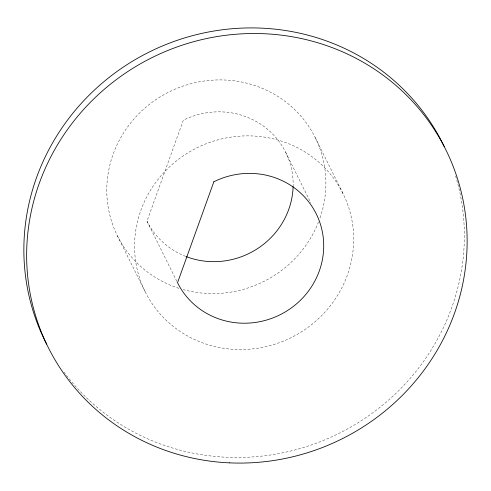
<?xml version="1.0" encoding="UTF-8"?>
<svg xmlns="http://www.w3.org/2000/svg" width="491" height="491" viewBox="0 0 491 491"><rect width="100%" height="100%" fill="white"/><g stroke="black" fill="none" stroke-linecap="round" stroke-linejoin="round"><path stroke-width="0.37" stroke-dasharray="2.46 1.84" d="M176.852 281.361L146.975 221.183L183.309 120.215A77.437 74.282 -26.4 0 1 293.145 185.696M315.253 137.652L343.025 193.601A110.432 105.939 -26.4 0 1 235.447 349.432A110.432 105.939 -26.4 0 1 153.861 185.076A110.432 105.939 -26.4 0 1 343.025 193.601M285.694 152.32L310.815 202.924M117.423 235.852L145.195 291.801M185.629 256.376A77.437 74.282 -26.4 0 1 146.975 221.183M178.982 288.34A110.432 105.939 -26.4 0 1 113.169 154.137A110.432 105.939 -26.4 0 1 252.73 84.857A110.432 105.939 -26.4 0 1 319.844 218.415M318.549 221.901A110.432 105.939 -26.4 0 1 183.253 289.616M455.611 175.962A222.006 212.977 -26.4 0 1 339.52 433.111A222.006 212.977 -26.4 0 1 63.983 372.049"/><path stroke-width="0.74" d="M293.127 186.451A77.437 74.282 -26.4 0 1 186.341 256.652M46.62 344.117A222.006 212.977 -26.4 0 1 149.417 51.936A222.006 212.977 -26.4 0 1 444.294 146.711M213.861 181.762L177.527 282.73A77.437 74.282 -26.4 0 0 279.919 314.835A77.437 74.282 -26.4 0 0 316.247 213.867A77.437 74.282 -26.4 0 0 213.861 181.762M229.469 462.86A222.006 212.977 -26.4 0 0 445.742 149.583A222.006 212.977 -26.4 0 0 65.45 132.447A222.006 212.977 -26.4 0 0 229.469 462.86"/></g></svg>
